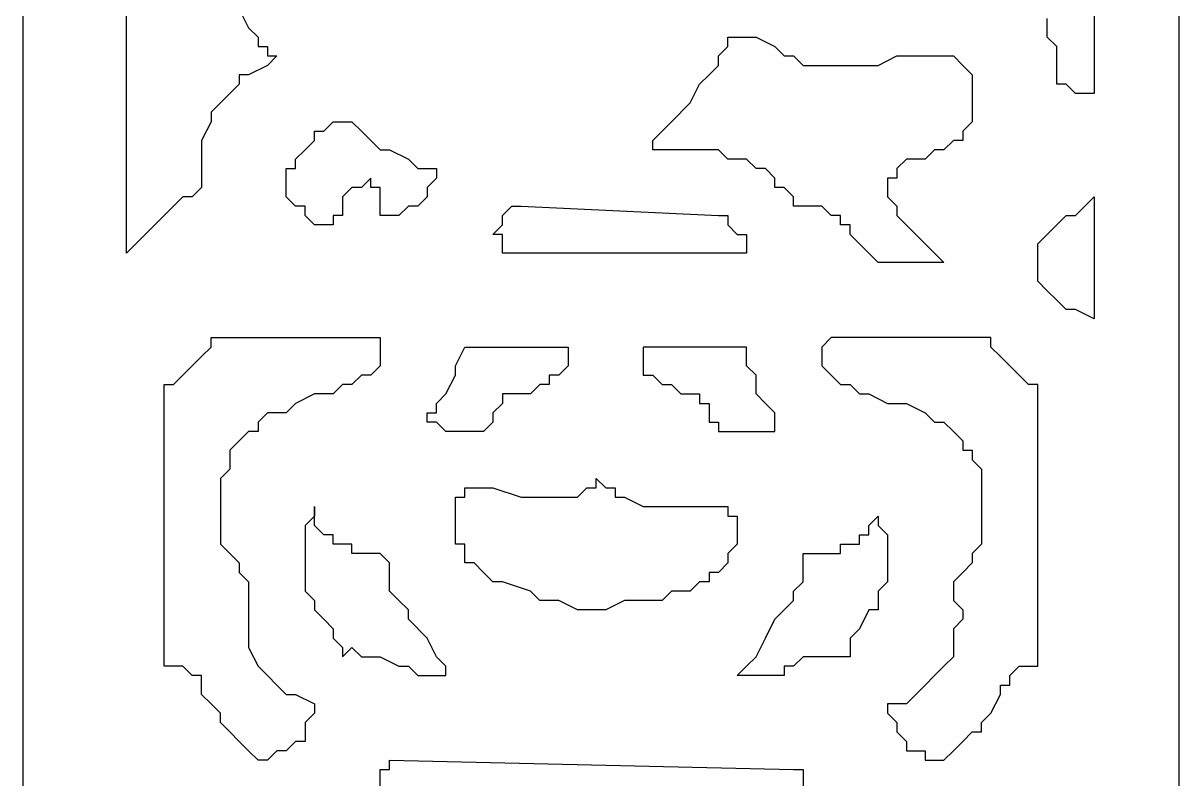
# Model space of a CAD drawing. Extents: x -66030 to 95157, y -13132 to 45879.
# Drawn here: x 15720 to 16200.4, y 33900 to 34214.5 of the extents above; entities that cross this region are included whole.
import ezdxf

# ---------------------------------------------------------------- set-up
doc = ezdxf.new("R2010")
doc.units = 0
doc.header["$LTSCALE"] = 100
doc.header["$MEASUREMENT"] = 0
doc.layers.add('3', color=11, linetype='CONTINUOUS')

msp = doc.modelspace()

# ---------------------------------------------------------------- linework, layer by layer
at = {"layer": '3'}
for points in [[(15719.99, 34591.39), (16200.43, 34591.39), (16200.43, 32345.46), (15719.99, 32345.46), (15719.99, 34591.39)], [(15719.99, 34591.39), (16200.43, 34591.39), (16200.43, 32345.46), (15719.99, 32345.46), (15719.99, 34591.39)], [(15981.69, 34161.73), (15981.69, 34161.73), (15981.69, 34161.73), (15981.69, 34161.73), (15981.69, 34165.64), (15989.51, 34173.45), (15997.32, 34181.26), (16001.22, 34189.07), (16005.13, 34192.98), (16009.04, 34196.89), (16009.04, 34200.79), (16012.94, 34204.7), (16012.94, 34208.6), (16016.85, 34208.6), (16016.85, 34208.6), (16016.85, 34208.6), (16020.75, 34208.6), (16020.75, 34208.6), (16024.66, 34208.6), (16032.47, 34204.7), (16036.38, 34200.79), (16040.28, 34200.79), (16040.28, 34200.79), (16044.19, 34196.89), (16048.1, 34196.89), (16052, 34196.89), (16059.81, 34196.89), (16067.63, 34196.89), (16075.44, 34196.89), (16083.25, 34200.79), (16098.87, 34200.79), (16102.78, 34200.79), (16106.69, 34200.79), (16110.59, 34196.89), (16110.59, 34196.89), (16114.5, 34192.98), (16114.5, 34189.07), (16114.5, 34189.07), (16114.5, 34185.17), (16114.5, 34181.26), (16114.5, 34177.36), (16114.5, 34173.45), (16114.5, 34173.45), (16110.59, 34169.54), (16110.59, 34165.64), (16106.69, 34165.64), (16102.78, 34161.73), (16098.87, 34161.73), (16098.87, 34161.73), (16094.97, 34157.83), (16091.06, 34157.83), (16087.16, 34157.83), (16087.16, 34157.83), (16083.25, 34153.92), (16083.25, 34153.92), (16083.25, 34150.01), (16079.34, 34150.01), (16079.34, 34150.01), (16079.34, 34146.11), (16079.34, 34142.2), (16079.34, 34142.2), (16083.25, 34138.3), (16083.25, 34134.39), (16102.78, 34114.86), (16075.44, 34114.86), (16071.53, 34118.77), (16067.63, 34122.67), (16063.72, 34126.58), (16063.72, 34130.48), (16059.81, 34130.48), (16059.81, 34134.39), (16055.91, 34134.39), (16052, 34138.3), (16048.1, 34138.3), (16044.19, 34138.3), (16040.28, 34138.3), (16040.28, 34138.3), (16040.28, 34142.2), (16036.38, 34146.11), (16032.47, 34146.11), (16032.47, 34150.01), (16028.57, 34153.92), (16024.66, 34153.92), (16020.75, 34157.83), (16012.94, 34157.83), (16009.04, 34161.73), (16001.22, 34161.73), (15997.32, 34161.73), (15989.51, 34161.73), (15981.69, 34161.73)], [(15981.69, 34161.73), (15981.69, 34161.73), (15981.69, 34161.73), (15981.69, 34161.73), (15981.69, 34165.64), (15989.51, 34173.45), (15997.32, 34181.26), (16001.22, 34189.07), (16005.13, 34192.98), (16009.04, 34196.89), (16009.04, 34200.79), (16012.94, 34204.7), (16012.94, 34208.6), (16016.85, 34208.6), (16016.85, 34208.6), (16016.85, 34208.6), (16020.75, 34208.6), (16020.75, 34208.6), (16024.66, 34208.6), (16032.47, 34204.7), (16036.38, 34200.79), (16040.28, 34200.79), (16040.28, 34200.79), (16044.19, 34196.89), (16048.1, 34196.89), (16052, 34196.89), (16059.81, 34196.89), (16067.63, 34196.89), (16075.44, 34196.89), (16083.25, 34200.79), (16098.87, 34200.79), (16102.78, 34200.79), (16106.69, 34200.79), (16110.59, 34196.89), (16110.59, 34196.89), (16114.5, 34192.98), (16114.5, 34189.07), (16114.5, 34189.07), (16114.5, 34185.17), (16114.5, 34181.26), (16114.5, 34177.36), (16114.5, 34173.45), (16114.5, 34173.45), (16110.59, 34169.54), (16110.59, 34165.64), (16106.69, 34165.64), (16102.78, 34161.73), (16098.87, 34161.73), (16098.87, 34161.73), (16094.97, 34157.83), (16091.06, 34157.83), (16087.16, 34157.83), (16087.16, 34157.83), (16083.25, 34153.92), (16083.25, 34153.92), (16083.25, 34150.01), (16079.34, 34150.01), (16079.34, 34150.01), (16079.34, 34146.11), (16079.34, 34142.2), (16079.34, 34142.2), (16083.25, 34138.3), (16083.25, 34134.39), (16102.78, 34114.86), (16075.44, 34114.86), (16071.53, 34118.77), (16067.63, 34122.67), (16063.72, 34126.58), (16063.72, 34130.48), (16059.81, 34130.48), (16059.81, 34134.39), (16055.91, 34134.39), (16052, 34138.3), (16048.1, 34138.3), (16044.19, 34138.3), (16040.28, 34138.3), (16040.28, 34138.3), (16040.28, 34142.2), (16036.38, 34146.11), (16032.47, 34146.11), (16032.47, 34150.01), (16028.57, 34153.92), (16024.66, 34153.92), (16020.75, 34157.83), (16012.94, 34157.83), (16009.04, 34161.73), (16001.22, 34161.73), (15997.32, 34161.73), (15989.51, 34161.73), (15981.69, 34161.73)], [(15856.7, 34173.45), (15856.7, 34173.45), (15860.61, 34169.54), (15864.52, 34165.64), (15868.42, 34161.73), (15872.33, 34161.73), (15880.14, 34157.83), (15884.05, 34153.92), (15887.95, 34153.92), (15891.86, 34153.92), (15891.86, 34150.01), (15887.95, 34146.11), (15887.95, 34142.2), (15884.05, 34138.3), (15880.14, 34138.3), (15880.14, 34138.3), (15876.23, 34134.39), (15876.23, 34134.39), (15872.33, 34134.39), (15868.42, 34134.39), (15868.42, 34134.39), (15868.42, 34138.3), (15868.42, 34142.2), (15868.42, 34142.2), (15868.42, 34146.11), (15868.42, 34146.11), (15864.52, 34146.11), (15864.52, 34146.11), (15864.52, 34150.01), (15860.61, 34146.11), (15856.7, 34146.11), (15856.7, 34146.11), (15856.7, 34146.11), (15852.8, 34142.2), (15852.8, 34138.3), (15852.8, 34138.3), (15852.8, 34134.39), (15848.89, 34134.39), (15848.89, 34130.48), (15848.89, 34130.48), (15844.99, 34130.48), (15844.99, 34130.48), (15841.08, 34130.48), (15841.08, 34130.48), (15837.17, 34134.39), (15837.17, 34138.3), (15833.27, 34138.3), (15829.36, 34142.2), (15829.36, 34146.11), (15829.36, 34150.01), (15829.36, 34150.01), (15829.36, 34153.92), (15833.27, 34153.92), (15833.27, 34157.83), (15837.17, 34161.73), (15841.08, 34165.64), (15841.08, 34169.54), (15844.99, 34169.54), (15848.89, 34173.45), (15852.8, 34173.45), (15852.8, 34173.45), (15856.7, 34173.45)], [(15856.7, 34173.45), (15856.7, 34173.45), (15860.61, 34169.54), (15864.52, 34165.64), (15868.42, 34161.73), (15872.33, 34161.73), (15880.14, 34157.83), (15884.05, 34153.92), (15887.95, 34153.92), (15891.86, 34153.92), (15891.86, 34150.01), (15887.95, 34146.11), (15887.95, 34142.2), (15884.05, 34138.3), (15880.14, 34138.3), (15880.14, 34138.3), (15876.23, 34134.39), (15876.23, 34134.39), (15872.33, 34134.39), (15868.42, 34134.39), (15868.42, 34134.39), (15868.42, 34138.3), (15868.42, 34142.2), (15868.42, 34142.2), (15868.42, 34146.11), (15868.42, 34146.11), (15864.52, 34146.11), (15864.52, 34146.11), (15864.52, 34150.01), (15860.61, 34146.11), (15856.7, 34146.11), (15856.7, 34146.11), (15856.7, 34146.11), (15852.8, 34142.2), (15852.8, 34138.3), (15852.8, 34138.3), (15852.8, 34134.39), (15848.89, 34134.39), (15848.89, 34130.48), (15848.89, 34130.48), (15844.99, 34130.48), (15844.99, 34130.48), (15841.08, 34130.48), (15841.08, 34130.48), (15837.17, 34134.39), (15837.17, 34138.3), (15833.27, 34138.3), (15829.36, 34142.2), (15829.36, 34146.11), (15829.36, 34150.01), (15829.36, 34150.01), (15829.36, 34153.92), (15833.27, 34153.92), (15833.27, 34157.83), (15837.17, 34161.73), (15841.08, 34165.64), (15841.08, 34169.54), (15844.99, 34169.54), (15848.89, 34173.45), (15852.8, 34173.45), (15852.8, 34173.45), (15856.7, 34173.45)], [(16165.27, 34091.43), (16157.46, 34095.33), (16153.56, 34095.33), (16149.65, 34099.24), (16149.65, 34099.24), (16145.74, 34103.14), (16141.84, 34107.05), (16141.84, 34107.05), (16141.84, 34110.95), (16141.84, 34114.86), (16141.84, 34118.77), (16141.84, 34122.67), (16145.74, 34126.58), (16145.74, 34126.58), (16149.65, 34130.48), (16149.65, 34130.48), (16153.56, 34134.39), (16157.46, 34134.39), (16165.27, 34142.2), (16165.27, 34091.43)], [(16165.27, 34091.43), (16157.46, 34095.33), (16153.56, 34095.33), (16149.65, 34099.24), (16149.65, 34099.24), (16145.74, 34103.14), (16141.84, 34107.05), (16141.84, 34107.05), (16141.84, 34110.95), (16141.84, 34114.86), (16141.84, 34118.77), (16141.84, 34122.67), (16145.74, 34126.58), (16145.74, 34126.58), (16149.65, 34130.48), (16149.65, 34130.48), (16153.56, 34134.39), (16157.46, 34134.39), (16165.27, 34142.2), (16165.27, 34091.43)], [(15919.2, 34118.77), (15919.2, 34118.77), (15919.2, 34118.77), (15919.2, 34122.67), (15919.2, 34126.58), (15915.29, 34126.58), (15919.2, 34130.48), (15919.2, 34134.39), (15919.2, 34134.39), (15919.2, 34134.39), (15923.1, 34138.3), (15923.1, 34138.3), (15927.01, 34138.3), (16009.04, 34134.39), (16009.04, 34134.39), (16012.94, 34134.39), (16012.94, 34130.48), (16016.85, 34126.58), (16020.75, 34126.58), (16020.75, 34122.67), (16020.75, 34118.77), (16020.75, 34118.77), (15919.2, 34118.77)], [(15919.2, 34118.77), (15919.2, 34118.77), (15919.2, 34118.77), (15919.2, 34122.67), (15919.2, 34126.58), (15915.29, 34126.58), (15919.2, 34130.48), (15919.2, 34134.39), (15919.2, 34134.39), (15919.2, 34134.39), (15923.1, 34138.3), (15923.1, 34138.3), (15927.01, 34138.3), (16009.04, 34134.39), (16009.04, 34134.39), (16012.94, 34134.39), (16012.94, 34130.48), (16016.85, 34126.58), (16020.75, 34126.58), (16020.75, 34122.67), (16020.75, 34118.77), (16020.75, 34118.77), (15919.2, 34118.77)], [(15798.11, 34083.61), (15864.52, 34083.61), (15868.42, 34083.61), (15868.42, 34079.71), (15868.42, 34079.71), (15868.42, 34075.8), (15868.42, 34075.8), (15868.42, 34075.8), (15868.42, 34071.9), (15868.42, 34071.9), (15864.52, 34067.99), (15860.61, 34067.99), (15856.7, 34064.08), (15852.8, 34064.08), (15848.89, 34060.18), (15841.08, 34060.18), (15833.27, 34056.27), (15829.36, 34052.37), (15821.55, 34052.37), (15817.64, 34048.46), (15817.64, 34044.55), (15813.74, 34044.55), (15809.83, 34040.65), (15809.83, 34040.65), (15805.93, 34036.74), (15805.93, 34032.84), (15805.93, 34028.93), (15802.02, 34025.02), (15802.02, 34021.12), (15802.02, 34013.31), (15802.02, 34009.4), (15802.02, 34005.49), (15802.02, 34001.59), (15802.02, 33997.68), (15805.93, 33993.78), (15805.93, 33993.78), (15809.83, 33989.87), (15809.83, 33985.96), (15813.74, 33982.06), (15813.74, 33982.06), (15813.74, 33978.15), (15813.74, 33970.34), (15813.74, 33966.43), (15813.74, 33962.53), (15813.74, 33958.62), (15813.74, 33954.72), (15817.64, 33946.9), (15821.55, 33943), (15821.55, 33943), (15825.46, 33939.09), (15825.46, 33939.09), (15829.36, 33935.19), (15833.27, 33935.19), (15841.08, 33931.28), (15841.08, 33927.37), (15837.17, 33923.47), (15837.17, 33919.56), (15837.17, 33915.66), (15833.27, 33915.66), (15833.27, 33915.66), (15829.36, 33911.75), (15825.46, 33911.75), (15825.46, 33911.75), (15821.55, 33907.84), (15821.55, 33907.84), (15817.64, 33907.84), (15813.74, 33911.75), (15809.83, 33915.66), (15805.93, 33919.56), (15802.02, 33923.47), (15802.02, 33927.37), (15798.11, 33931.28), (15794.21, 33935.19), (15794.21, 33939.09), (15794.21, 33943), (15790.3, 33943), (15786.4, 33946.9), (15782.49, 33946.9), (15778.58, 33946.9), (15778.58, 34064.08), (15782.49, 34064.08), (15786.4, 34067.99), (15786.4, 34067.99), (15790.3, 34071.9), (15794.21, 34075.8), (15794.21, 34075.8), (15798.11, 34079.71), (15798.11, 34083.61), (15798.11, 34083.61)], [(15798.11, 34083.61), (15864.52, 34083.61), (15868.42, 34083.61), (15868.42, 34079.71), (15868.42, 34079.71), (15868.42, 34075.8), (15868.42, 34075.8), (15868.42, 34075.8), (15868.42, 34071.9), (15868.42, 34071.9), (15864.52, 34067.99), (15860.61, 34067.99), (15856.7, 34064.08), (15852.8, 34064.08), (15848.89, 34060.18), (15841.08, 34060.18), (15833.27, 34056.27), (15829.36, 34052.37), (15821.55, 34052.37), (15817.64, 34048.46), (15817.64, 34044.55), (15813.74, 34044.55), (15809.83, 34040.65), (15809.83, 34040.65), (15805.93, 34036.74), (15805.93, 34032.84), (15805.93, 34028.93), (15802.02, 34025.02), (15802.02, 34021.12), (15802.02, 34013.31), (15802.02, 34009.4), (15802.02, 34005.49), (15802.02, 34001.59), (15802.02, 33997.68), (15805.93, 33993.78), (15805.93, 33993.78), (15809.83, 33989.87), (15809.83, 33985.96), (15813.74, 33982.06), (15813.74, 33982.06), (15813.74, 33978.15), (15813.74, 33970.34), (15813.74, 33966.43), (15813.74, 33962.53), (15813.74, 33958.62), (15813.74, 33954.72), (15817.64, 33946.9), (15821.55, 33943), (15821.55, 33943), (15825.46, 33939.09), (15825.46, 33939.09), (15829.36, 33935.19), (15833.27, 33935.19), (15841.08, 33931.28), (15841.08, 33927.37), (15837.17, 33923.47), (15837.17, 33919.56), (15837.17, 33915.66), (15833.27, 33915.66), (15833.27, 33915.66), (15829.36, 33911.75), (15825.46, 33911.75), (15825.46, 33911.75), (15821.55, 33907.84), (15821.55, 33907.84), (15817.64, 33907.84), (15813.74, 33911.75), (15809.83, 33915.66), (15805.93, 33919.56), (15802.02, 33923.47), (15802.02, 33927.37), (15798.11, 33931.28), (15794.21, 33935.19), (15794.21, 33939.09), (15794.21, 33943), (15790.3, 33943), (15786.4, 33946.9), (15782.49, 33946.9), (15778.58, 33946.9), (15778.58, 34064.08), (15782.49, 34064.08), (15786.4, 34067.99), (15786.4, 34067.99), (15790.3, 34071.9), (15794.21, 34075.8), (15794.21, 34075.8), (15798.11, 34079.71), (15798.11, 34083.61), (15798.11, 34083.61)], [(16122.31, 34083.61), (16055.91, 34083.61), (16055.91, 34083.61), (16052, 34079.71), (16052, 34079.71), (16052, 34075.8), (16052, 34075.8), (16052, 34071.9), (16052, 34071.9), (16055.91, 34067.99), (16055.91, 34067.99), (16059.81, 34064.08), (16063.72, 34064.08), (16067.63, 34060.18), (16071.53, 34060.18), (16079.34, 34056.27), (16087.16, 34056.27), (16094.97, 34052.37), (16098.87, 34048.46), (16102.78, 34048.46), (16106.69, 34044.55), (16106.69, 34044.55), (16110.59, 34040.65), (16110.59, 34036.74), (16114.5, 34036.74), (16114.5, 34032.84), (16118.4, 34028.93), (16118.4, 34025.02), (16118.4, 34021.12), (16118.4, 34013.31), (16118.4, 34005.49), (16118.4, 34005.49), (16118.4, 34001.59), (16118.4, 33997.68), (16114.5, 33993.78), (16114.5, 33989.87), (16114.5, 33989.87), (16110.59, 33985.96), (16106.69, 33982.06), (16106.69, 33982.06), (16106.69, 33974.25), (16110.59, 33970.34), (16110.59, 33966.43), (16106.69, 33962.53), (16106.69, 33954.72), (16106.69, 33950.81), (16102.78, 33946.9), (16098.87, 33943), (16098.87, 33943), (16094.97, 33939.09), (16094.97, 33939.09), (16091.06, 33935.19), (16087.16, 33931.28), (16079.34, 33931.28), (16079.34, 33927.37), (16083.25, 33923.47), (16083.25, 33919.56), (16087.16, 33915.66), (16087.16, 33915.66), (16087.16, 33911.75), (16091.06, 33911.75), (16094.97, 33911.75), (16094.97, 33907.84), (16098.87, 33907.84), (16102.78, 33907.84), (16102.78, 33907.84), (16106.69, 33911.75), (16110.59, 33915.66), (16114.5, 33919.56), (16118.4, 33919.56), (16118.4, 33923.47), (16122.31, 33927.37), (16126.22, 33935.19), (16126.22, 33939.09), (16130.12, 33939.09), (16130.12, 33943), (16134.03, 33946.9), (16137.93, 33946.9), (16141.84, 33946.9), (16141.84, 34064.08), (16137.93, 34064.08), (16134.03, 34067.99), (16134.03, 34067.99), (16130.12, 34071.9), (16126.22, 34075.8), (16126.22, 34075.8), (16122.31, 34079.71), (16122.31, 34079.71), (16122.31, 34083.61)], [(16122.31, 34083.61), (16055.91, 34083.61), (16055.91, 34083.61), (16052, 34079.71), (16052, 34079.71), (16052, 34075.8), (16052, 34075.8), (16052, 34071.9), (16052, 34071.9), (16055.91, 34067.99), (16055.91, 34067.99), (16059.81, 34064.08), (16063.72, 34064.08), (16067.63, 34060.18), (16071.53, 34060.18), (16079.34, 34056.27), (16087.16, 34056.27), (16094.97, 34052.37), (16098.87, 34048.46), (16102.78, 34048.46), (16106.69, 34044.55), (16106.69, 34044.55), (16110.59, 34040.65), (16110.59, 34036.74), (16114.5, 34036.74), (16114.5, 34032.84), (16118.4, 34028.93), (16118.4, 34025.02), (16118.4, 34021.12), (16118.4, 34013.31), (16118.4, 34005.49), (16118.4, 34005.49), (16118.4, 34001.59), (16118.4, 33997.68), (16114.5, 33993.78), (16114.5, 33989.87), (16114.5, 33989.87), (16110.59, 33985.96), (16106.69, 33982.06), (16106.69, 33982.06), (16106.69, 33974.25), (16110.59, 33970.34), (16110.59, 33966.43), (16106.69, 33962.53), (16106.69, 33954.72), (16106.69, 33950.81), (16102.78, 33946.9), (16098.87, 33943), (16098.87, 33943), (16094.97, 33939.09), (16094.97, 33939.09), (16091.06, 33935.19), (16087.16, 33931.28), (16079.34, 33931.28), (16079.34, 33927.37), (16083.25, 33923.47), (16083.25, 33919.56), (16087.16, 33915.66), (16087.16, 33915.66), (16087.16, 33911.75), (16091.06, 33911.75), (16094.97, 33911.75), (16094.97, 33907.84), (16098.87, 33907.84), (16102.78, 33907.84), (16102.78, 33907.84), (16106.69, 33911.75), (16110.59, 33915.66), (16114.5, 33919.56), (16118.4, 33919.56), (16118.4, 33923.47), (16122.31, 33927.37), (16126.22, 33935.19), (16126.22, 33939.09), (16130.12, 33939.09), (16130.12, 33943), (16134.03, 33946.9), (16137.93, 33946.9), (16141.84, 33946.9), (16141.84, 34064.08), (16137.93, 34064.08), (16134.03, 34067.99), (16134.03, 34067.99), (16130.12, 34071.9), (16126.22, 34075.8), (16126.22, 34075.8), (16122.31, 34079.71), (16122.31, 34079.71), (16122.31, 34083.61)], [(15891.86, 34048.46), (15887.95, 34048.46), (15887.95, 34048.46), (15887.95, 34048.46), (15887.95, 34052.37), (15891.86, 34052.37), (15891.86, 34056.27), (15895.76, 34060.18), (15899.67, 34067.99), (15899.67, 34071.9), (15903.57, 34079.71), (15946.54, 34079.71), (15946.54, 34075.8), (15946.54, 34075.8), (15946.54, 34071.9), (15942.63, 34067.99), (15942.63, 34067.99), (15938.73, 34067.99), (15938.73, 34064.08), (15934.82, 34064.08), (15934.82, 34064.08), (15930.92, 34060.18), (15927.01, 34060.18), (15923.1, 34060.18), (15923.1, 34060.18), (15919.2, 34060.18), (15919.2, 34056.27), (15919.2, 34056.27), (15915.29, 34052.37), (15915.29, 34048.46), (15915.29, 34048.46), (15911.39, 34044.55), (15911.39, 34044.55), (15911.39, 34044.55), (15907.48, 34044.55), (15903.57, 34044.55), (15899.67, 34044.55), (15895.76, 34044.55), (15891.86, 34048.46)], [(15891.86, 34048.46), (15887.95, 34048.46), (15887.95, 34048.46), (15887.95, 34048.46), (15887.95, 34052.37), (15891.86, 34052.37), (15891.86, 34056.27), (15895.76, 34060.18), (15899.67, 34067.99), (15899.67, 34071.9), (15903.57, 34079.71), (15946.54, 34079.71), (15946.54, 34075.8), (15946.54, 34075.8), (15946.54, 34071.9), (15942.63, 34067.99), (15942.63, 34067.99), (15938.73, 34067.99), (15938.73, 34064.08), (15934.82, 34064.08), (15934.82, 34064.08), (15930.92, 34060.18), (15927.01, 34060.18), (15923.1, 34060.18), (15923.1, 34060.18), (15919.2, 34060.18), (15919.2, 34056.27), (15919.2, 34056.27), (15915.29, 34052.37), (15915.29, 34048.46), (15915.29, 34048.46), (15911.39, 34044.55), (15911.39, 34044.55), (15911.39, 34044.55), (15907.48, 34044.55), (15903.57, 34044.55), (15899.67, 34044.55), (15895.76, 34044.55), (15891.86, 34048.46)], [(16032.47, 34044.55), (16032.47, 34048.46), (16032.47, 34048.46), (16032.47, 34048.46), (16032.47, 34048.46), (16032.47, 34052.37), (16028.57, 34056.27), (16024.66, 34060.18), (16024.66, 34067.99), (16020.75, 34071.9), (16020.75, 34079.71), (15977.79, 34079.71), (15977.79, 34075.8), (15977.79, 34075.8), (15977.79, 34071.9), (15977.79, 34067.99), (15981.69, 34067.99), (15981.69, 34067.99), (15985.6, 34064.08), (15985.6, 34064.08), (15989.51, 34064.08), (15993.41, 34060.18), (15997.32, 34060.18), (15997.32, 34060.18), (16001.22, 34060.18), (16001.22, 34060.18), (16001.22, 34056.27), (16005.13, 34056.27), (16005.13, 34052.37), (16005.13, 34048.46), (16009.04, 34048.46), (16009.04, 34044.55), (16009.04, 34044.55), (16012.94, 34044.55), (16012.94, 34044.55), (16016.85, 34044.55), (16020.75, 34044.55), (16028.57, 34044.55), (16032.47, 34044.55)], [(16032.47, 34044.55), (16032.47, 34048.46), (16032.47, 34048.46), (16032.47, 34048.46), (16032.47, 34048.46), (16032.47, 34052.37), (16028.57, 34056.27), (16024.66, 34060.18), (16024.66, 34067.99), (16020.75, 34071.9), (16020.75, 34079.71), (15977.79, 34079.71), (15977.79, 34075.8), (15977.79, 34075.8), (15977.79, 34071.9), (15977.79, 34067.99), (15981.69, 34067.99), (15981.69, 34067.99), (15985.6, 34064.08), (15985.6, 34064.08), (15989.51, 34064.08), (15993.41, 34060.18), (15997.32, 34060.18), (15997.32, 34060.18), (16001.22, 34060.18), (16001.22, 34060.18), (16001.22, 34056.27), (16005.13, 34056.27), (16005.13, 34052.37), (16005.13, 34048.46), (16009.04, 34048.46), (16009.04, 34044.55), (16009.04, 34044.55), (16012.94, 34044.55), (16012.94, 34044.55), (16016.85, 34044.55), (16020.75, 34044.55), (16028.57, 34044.55), (16032.47, 34044.55)], [(15903.57, 34021.12), (15907.48, 34021.12), (15907.48, 34021.12), (15915.29, 34021.12), (15927.01, 34017.21), (15930.92, 34017.21), (15938.73, 34017.21), (15942.63, 34017.21), (15946.54, 34017.21), (15946.54, 34017.21), (15950.45, 34017.21), (15954.35, 34021.12), (15954.35, 34021.12), (15954.35, 34021.12), (15958.26, 34021.12), (15958.26, 34025.02), (15958.26, 34025.02), (15962.16, 34021.12), (15962.16, 34021.12), (15966.07, 34021.12), (15966.07, 34017.21), (15969.98, 34017.21), (15969.98, 34017.21), (15977.79, 34013.31), (15981.69, 34013.31), (15985.6, 34013.31), (15989.51, 34013.31), (15993.41, 34013.31), (16001.22, 34013.31), (16005.13, 34013.31), (16009.04, 34013.31), (16009.04, 34013.31), (16012.94, 34013.31), (16012.94, 34009.4), (16012.94, 34009.4), (16016.85, 34009.4), (16016.85, 34009.4), (16016.85, 34005.49), (16016.85, 34005.49), (16016.85, 34001.59), (16016.85, 33997.68), (16012.94, 33993.78), (16012.94, 33989.87), (16009.04, 33985.96), (16005.13, 33985.96), (16005.13, 33982.06), (16001.22, 33982.06), (15997.32, 33978.15), (15989.51, 33978.15), (15985.6, 33974.25), (15977.79, 33974.25), (15969.98, 33974.25), (15962.16, 33970.34), (15950.45, 33970.34), (15942.63, 33974.25), (15938.73, 33974.25), (15938.73, 33974.25), (15934.82, 33974.25), (15930.92, 33978.15), (15919.2, 33982.06), (15915.29, 33982.06), (15911.39, 33985.96), (15907.48, 33989.87), (15903.57, 33989.87), (15903.57, 33993.78), (15903.57, 33993.78), (15903.57, 33997.68), (15899.67, 33997.68), (15899.67, 34001.59), (15899.67, 34001.59), (15899.67, 34005.49), (15899.67, 34009.4), (15899.67, 34013.31), (15899.67, 34013.31), (15899.67, 34017.21), (15903.57, 34017.21), (15903.57, 34017.21), (15903.57, 34021.12)], [(15903.57, 34021.12), (15907.48, 34021.12), (15907.48, 34021.12), (15915.29, 34021.12), (15927.01, 34017.21), (15930.92, 34017.21), (15938.73, 34017.21), (15942.63, 34017.21), (15946.54, 34017.21), (15946.54, 34017.21), (15950.45, 34017.21), (15954.35, 34021.12), (15954.35, 34021.12), (15954.35, 34021.12), (15958.26, 34021.12), (15958.26, 34025.02), (15958.26, 34025.02), (15962.16, 34021.12), (15962.16, 34021.12), (15966.07, 34021.12), (15966.07, 34017.21), (15969.98, 34017.21), (15969.98, 34017.21), (15977.79, 34013.31), (15981.69, 34013.31), (15985.6, 34013.31), (15989.51, 34013.31), (15993.41, 34013.31), (16001.22, 34013.31), (16005.13, 34013.31), (16009.04, 34013.31), (16009.04, 34013.31), (16012.94, 34013.31), (16012.94, 34009.4), (16012.94, 34009.4), (16016.85, 34009.4), (16016.85, 34009.4), (16016.85, 34005.49), (16016.85, 34005.49), (16016.85, 34001.59), (16016.85, 33997.68), (16012.94, 33993.78), (16012.94, 33989.87), (16009.04, 33985.96), (16005.13, 33985.96), (16005.13, 33982.06), (16001.22, 33982.06), (15997.32, 33978.15), (15989.51, 33978.15), (15985.6, 33974.25), (15977.79, 33974.25), (15969.98, 33974.25), (15962.16, 33970.34), (15950.45, 33970.34), (15942.63, 33974.25), (15938.73, 33974.25), (15938.73, 33974.25), (15934.82, 33974.25), (15930.92, 33978.15), (15919.2, 33982.06), (15915.29, 33982.06), (15911.39, 33985.96), (15907.48, 33989.87), (15903.57, 33989.87), (15903.57, 33993.78), (15903.57, 33993.78), (15903.57, 33997.68), (15899.67, 33997.68), (15899.67, 34001.59), (15899.67, 34001.59), (15899.67, 34005.49), (15899.67, 34009.4), (15899.67, 34013.31), (15899.67, 34013.31), (15899.67, 34017.21), (15903.57, 34017.21), (15903.57, 34017.21), (15903.57, 34021.12)], [(15895.76, 33943), (15895.76, 33943), (15895.76, 33946.9), (15895.76, 33946.9), (15891.86, 33950.81), (15887.95, 33958.62), (15880.14, 33966.43), (15880.14, 33970.34), (15876.23, 33974.25), (15872.33, 33978.15), (15872.33, 33985.96), (15872.33, 33989.87), (15868.42, 33993.78), (15868.42, 33993.78), (15864.52, 33993.78), (15864.52, 33993.78), (15860.61, 33993.78), (15856.7, 33993.78), (15856.7, 33993.78), (15856.7, 33997.68), (15852.8, 33997.68), (15852.8, 33997.68), (15852.8, 33997.68), (15848.89, 33997.68), (15848.89, 34001.59), (15844.99, 34001.59), (15844.99, 34001.59), (15844.99, 34001.59), (15841.08, 34005.49), (15841.08, 34013.31), (15841.08, 34009.4), (15837.17, 34005.49), (15837.17, 34001.59), (15837.17, 33997.68), (15837.17, 33993.78), (15837.17, 33989.87), (15837.17, 33985.96), (15837.17, 33982.06), (15837.17, 33978.15), (15841.08, 33974.25), (15841.08, 33974.25), (15841.08, 33970.34), (15844.99, 33966.43), (15848.89, 33962.53), (15848.89, 33958.62), (15852.8, 33954.72), (15852.8, 33950.81), (15852.8, 33950.81), (15856.7, 33954.72), (15860.61, 33950.81), (15864.52, 33950.81), (15868.42, 33950.81), (15876.23, 33946.9), (15876.23, 33946.9), (15880.14, 33946.9), (15884.05, 33943), (15884.05, 33943), (15884.05, 33943), (15887.95, 33943), (15887.95, 33943), (15891.86, 33943), (15895.76, 33943)], [(15895.76, 33943), (15895.76, 33943), (15895.76, 33946.9), (15895.76, 33946.9), (15891.86, 33950.81), (15887.95, 33958.62), (15880.14, 33966.43), (15880.14, 33970.34), (15876.23, 33974.25), (15872.33, 33978.15), (15872.33, 33985.96), (15872.33, 33989.87), (15868.42, 33993.78), (15868.42, 33993.78), (15864.52, 33993.78), (15864.52, 33993.78), (15860.61, 33993.78), (15856.7, 33993.78), (15856.7, 33993.78), (15856.7, 33997.68), (15852.8, 33997.68), (15852.8, 33997.68), (15852.8, 33997.68), (15848.89, 33997.68), (15848.89, 34001.59), (15844.99, 34001.59), (15844.99, 34001.59), (15844.99, 34001.59), (15841.08, 34005.49), (15841.08, 34013.31), (15841.08, 34009.4), (15837.17, 34005.49), (15837.17, 34001.59), (15837.17, 33997.68), (15837.17, 33993.78), (15837.17, 33989.87), (15837.17, 33985.96), (15837.17, 33982.06), (15837.17, 33978.15), (15841.08, 33974.25), (15841.08, 33974.25), (15841.08, 33970.34), (15844.99, 33966.43), (15848.89, 33962.53), (15848.89, 33958.62), (15852.8, 33954.72), (15852.8, 33950.81), (15852.8, 33950.81), (15856.7, 33954.72), (15860.61, 33950.81), (15864.52, 33950.81), (15868.42, 33950.81), (15876.23, 33946.9), (15876.23, 33946.9), (15880.14, 33946.9), (15884.05, 33943), (15884.05, 33943), (15884.05, 33943), (15887.95, 33943), (15887.95, 33943), (15891.86, 33943), (15895.76, 33943)], [(16016.85, 33943), (16016.85, 33943), (16016.85, 33943), (16020.75, 33946.9), (16024.66, 33950.81), (16028.57, 33958.62), (16032.47, 33966.43), (16036.38, 33970.34), (16040.28, 33974.25), (16040.28, 33978.15), (16044.19, 33982.06), (16044.19, 33989.87), (16044.19, 33993.78), (16048.1, 33993.78), (16048.1, 33993.78), (16052, 33993.78), (16055.91, 33993.78), (16055.91, 33993.78), (16059.81, 33993.78), (16059.81, 33997.68), (16059.81, 33997.68), (16063.72, 33997.68), (16063.72, 33997.68), (16063.72, 33997.68), (16067.63, 33997.68), (16067.63, 34001.59), (16071.53, 34001.59), (16071.53, 34001.59), (16071.53, 34005.49), (16075.44, 34009.4), (16075.44, 34009.4), (16075.44, 34005.49), (16079.34, 34001.59), (16079.34, 33997.68), (16079.34, 33993.78), (16079.34, 33989.87), (16079.34, 33985.96), (16079.34, 33982.06), (16075.44, 33978.15), (16075.44, 33974.25), (16075.44, 33970.34), (16071.53, 33970.34), (16067.63, 33962.53), (16067.63, 33962.53), (16063.72, 33958.62), (16063.72, 33954.72), (16063.72, 33950.81), (16059.81, 33950.81), (16055.91, 33950.81), (16052, 33950.81), (16048.1, 33950.81), (16044.19, 33950.81), (16040.28, 33946.9), (16036.38, 33946.9), (16036.38, 33943), (16032.47, 33943), (16028.57, 33943), (16028.57, 33943), (16028.57, 33943), (16024.66, 33943), (16024.66, 33943), (16016.85, 33943)], [(16016.85, 33943), (16016.85, 33943), (16016.85, 33943), (16020.75, 33946.9), (16024.66, 33950.81), (16028.57, 33958.62), (16032.47, 33966.43), (16036.38, 33970.34), (16040.28, 33974.25), (16040.28, 33978.15), (16044.19, 33982.06), (16044.19, 33989.87), (16044.19, 33993.78), (16048.1, 33993.78), (16048.1, 33993.78), (16052, 33993.78), (16055.91, 33993.78), (16055.91, 33993.78), (16059.81, 33993.78), (16059.81, 33997.68), (16059.81, 33997.68), (16063.72, 33997.68), (16063.72, 33997.68), (16063.72, 33997.68), (16067.63, 33997.68), (16067.63, 34001.59), (16071.53, 34001.59), (16071.53, 34001.59), (16071.53, 34005.49), (16075.44, 34009.4), (16075.44, 34009.4), (16075.44, 34005.49), (16079.34, 34001.59), (16079.34, 33997.68), (16079.34, 33993.78), (16079.34, 33989.87), (16079.34, 33985.96), (16079.34, 33982.06), (16075.44, 33978.15), (16075.44, 33974.25), (16075.44, 33970.34), (16071.53, 33970.34), (16067.63, 33962.53), (16067.63, 33962.53), (16063.72, 33958.62), (16063.72, 33954.72), (16063.72, 33950.81), (16059.81, 33950.81), (16055.91, 33950.81), (16052, 33950.81), (16048.1, 33950.81), (16044.19, 33950.81), (16040.28, 33946.9), (16036.38, 33946.9), (16036.38, 33943), (16032.47, 33943), (16028.57, 33943), (16028.57, 33943), (16028.57, 33943), (16024.66, 33943), (16024.66, 33943), (16016.85, 33943)], [(15872.33, 33907.84), (16040.28, 33903.94), (16040.28, 33903.94), (16044.19, 33903.94), (16044.19, 33903.94), (16044.19, 33900.03), (16044.19, 33888.31), (16044.19, 33884.41), (16044.19, 33884.41), (16040.28, 33880.5), (16040.28, 33880.5), (15872.33, 33880.5), (15872.33, 33884.41), (15868.42, 33884.41), (15868.42, 33884.41), (15868.42, 33888.31), (15868.42, 33900.03), (15868.42, 33903.94), (15868.42, 33903.94), (15872.33, 33903.94), (15872.33, 33907.84)], [(15872.33, 33907.84), (16040.28, 33903.94), (16040.28, 33903.94), (16044.19, 33903.94), (16044.19, 33903.94), (16044.19, 33900.03), (16044.19, 33888.31), (16044.19, 33884.41), (16044.19, 33884.41), (16040.28, 33880.5), (16040.28, 33880.5), (15872.33, 33880.5), (15872.33, 33884.41), (15868.42, 33884.41), (15868.42, 33884.41), (15868.42, 33888.31), (15868.42, 33900.03), (15868.42, 33903.94), (15868.42, 33903.94), (15872.33, 33903.94), (15872.33, 33907.84)]]:
    msp.add_lwpolyline(points, close=True, dxfattribs=at)
for points in [[(15809.83, 34220.32), (15813.74, 34212.51), (15817.64, 34208.6), (15817.64, 34204.7), (15821.55, 34204.7), (15821.55, 34200.79), (15825.46, 34200.79), (15825.46, 34200.79), (15821.55, 34196.89), (15813.74, 34192.98), (15809.83, 34192.98), (15809.83, 34189.07), (15805.93, 34185.17), (15802.02, 34181.26), (15798.11, 34177.36), (15798.11, 34173.45), (15794.21, 34165.64), (15794.21, 34161.73), (15794.21, 34153.92), (15794.21, 34146.11), (15790.3, 34142.2), (15786.4, 34142.2), (15782.49, 34138.3), (15774.68, 34130.48), (15770.77, 34126.58), (15766.87, 34122.67), (15762.96, 34118.77), (15762.96, 34118.77), (15762.96, 34118.77), (15762.96, 34259.38)], [(15809.83, 34220.32), (15813.74, 34212.51), (15817.64, 34208.6), (15817.64, 34204.7), (15821.55, 34204.7), (15821.55, 34200.79), (15825.46, 34200.79), (15825.46, 34200.79), (15821.55, 34196.89), (15813.74, 34192.98), (15809.83, 34192.98), (15809.83, 34189.07), (15805.93, 34185.17), (15802.02, 34181.26), (15798.11, 34177.36), (15798.11, 34173.45), (15794.21, 34165.64), (15794.21, 34161.73), (15794.21, 34153.92), (15794.21, 34146.11), (15790.3, 34142.2), (15786.4, 34142.2), (15782.49, 34138.3), (15774.68, 34130.48), (15770.77, 34126.58), (15766.87, 34122.67), (15762.96, 34118.77), (15762.96, 34118.77), (15762.96, 34118.77), (15762.96, 34259.38)], [(16165.27, 34239.85), (16165.27, 34208.6), (16165.27, 34192.98), (16165.27, 34185.17), (16161.37, 34185.17), (16157.46, 34185.17), (16157.46, 34185.17), (16153.56, 34189.07), (16153.56, 34189.07), (16149.65, 34189.07), (16149.65, 34192.98), (16149.65, 34196.89), (16149.65, 34200.79), (16149.65, 34204.7), (16145.74, 34208.6), (16145.74, 34216.42)], [(16165.27, 34239.85), (16165.27, 34208.6), (16165.27, 34192.98), (16165.27, 34185.17), (16161.37, 34185.17), (16157.46, 34185.17), (16157.46, 34185.17), (16153.56, 34189.07), (16153.56, 34189.07), (16149.65, 34189.07), (16149.65, 34192.98), (16149.65, 34196.89), (16149.65, 34200.79), (16149.65, 34204.7), (16145.74, 34208.6), (16145.74, 34216.42)]]:
    msp.add_lwpolyline(points, dxfattribs=at)

doc.saveas('drawing.dxf')
